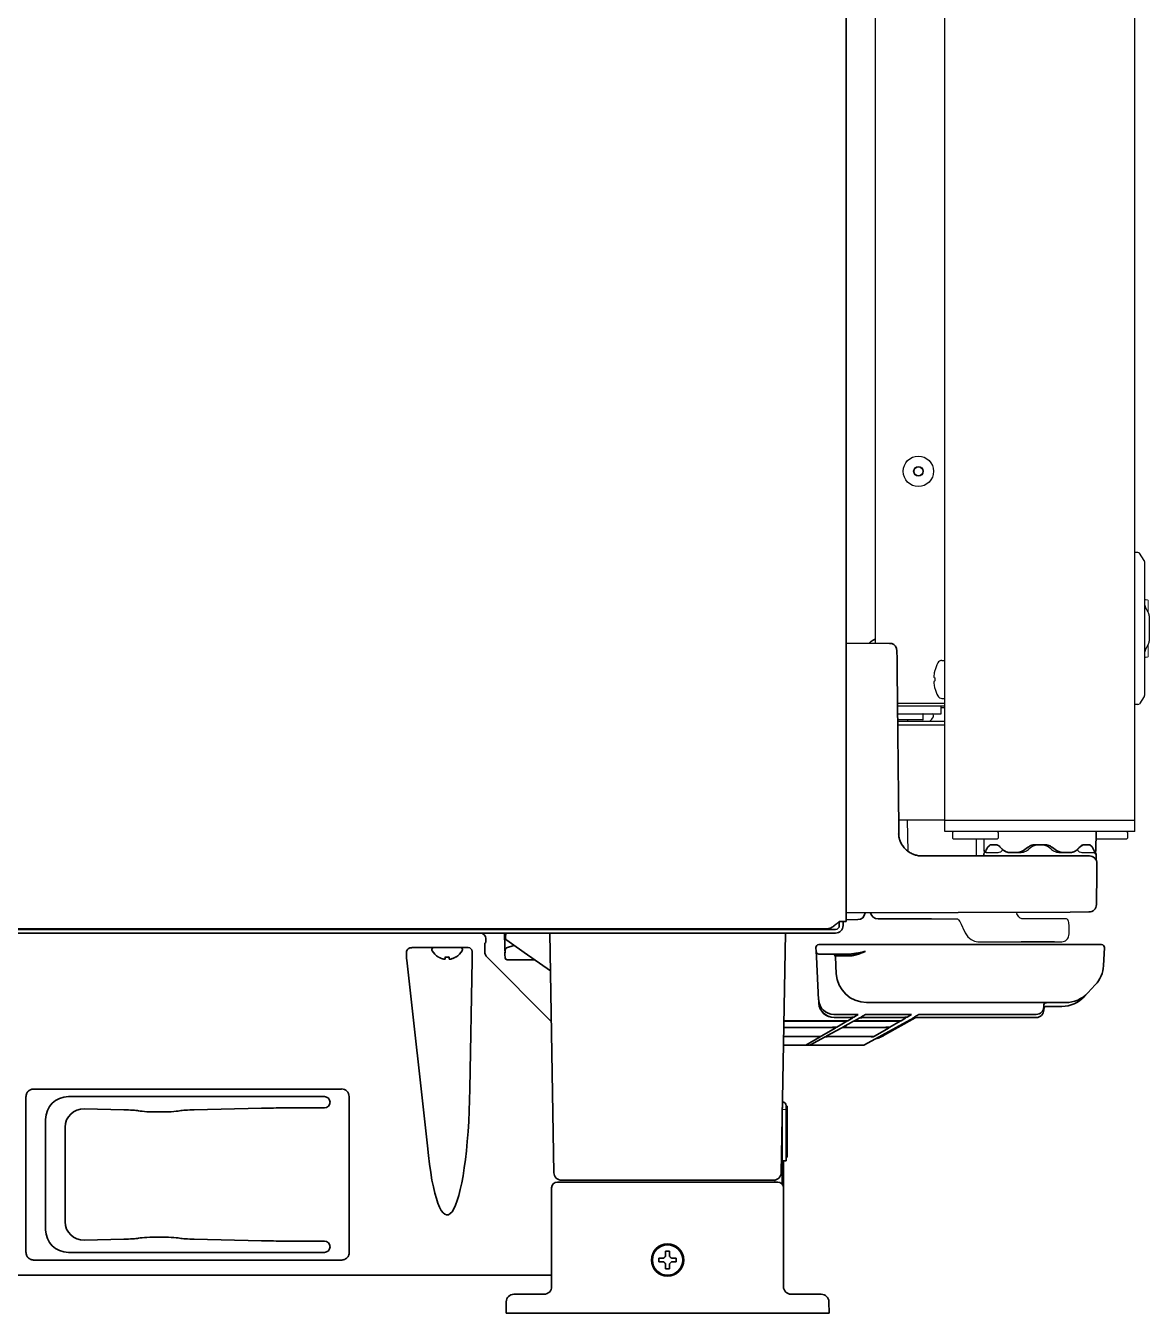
# Model space of a CAD drawing. Extents: x 5987 to 10491, y -672 to 3708.
# Drawn here: x 10140.4 to 10436, y 1270.8 to 1609.6 of the extents above; entities that cross this region are included whole.
import ezdxf

# ---------------------------------------------------------------- set-up
doc = ezdxf.new("R2010")
doc.units = 0
doc.header["$LTSCALE"] = 5
doc.layers.get('0').update_dxf_attribs({"linetype": 'CONTINUOUS', "lineweight": 0})
doc.layers.add('1', color=7, linetype='CONTINUOUS', true_color=0xffffff)
doc.layers.add('GEOM', color=7, linetype='CONTINUOUS')

msp = doc.modelspace()

# ---------------------------------------------------------------- linework, layer by layer
at = {"color": 7, "linetype": 'Continuous'}
for p, q in [((10435.27, 1458.48), (10435.52, 1458.48)), ((10435.77, 1458.23), (10435.77, 1455.26)), ((10435.77, 1446.71), (10435.77, 1443.73)), ((10435.27, 1443.48), (10435.52, 1443.48))]:
    msp.add_line(p, q, dxfattribs=at)
for centre, radius, start, end in [((10435.27, 1458.98), 0.5, 180, 270), ((10435.52, 1458.23), 0.25, 0, 90), ((10435.27, 1442.98), 0.5, 90, 180), ((10435.52, 1443.73), 0.25, 270, 0)]:
    msp.add_arc(centre, radius, start, end, dxfattribs=at)
at = {"layer": '1', "color": 7, "linetype": 'Continuous', "lineweight": 35}
for p, q in [((10356.27, 2350.99), (10356.27, 1373.93)), ((10367.63, 1447.03), (10356.27, 1447.13)), ((10368.27, 1447.02), (10367.63, 1447.03)), ((10370.08, 1397.07), (10370.14, 1397.08)), ((10421.94, 1392.57), (10422.02, 1397.58)), ((10394.38, 1394.08), (10395.68, 1394.08)), ((10396.74, 1393.56), (10397.78, 1392.59)), ((10405.96, 1394.08), (10408.58, 1394.08)), ((10416.77, 1392.59), (10416.99, 1392.79)), ((10418.86, 1394.08), (10420.17, 1394.08)), ((10420.38, 1394.03), (10420.98, 1393.56)), ((10376.2, 1391.13), (10415.31, 1391.13)), ((10399.09, 1392.08), (10401.35, 1392.08)), ((10413.2, 1392.08), (10415.45, 1392.08)), ((10415.31, 1391.13), (10420.26, 1391.13)), ((10422.02, 1391.63), (10421.91, 1391.63)), ((10422.02, 1390.22), (10422.02, 1391.63)), ((10422.26, 1389.13), (10422.27, 1386.88)), ((10422.27, 1386.88), (10422.12, 1378.37)), ((10415.18, 1376.38), (10356.27, 1376.13)), ((10420.13, 1376.4), (10415.18, 1376.38)), ((9537.53, 1371.93), (10351.01, 1371.93)), ((10337.77, 1371.93), (10337.77, 1371.83)), ((10354.47, 1373.93), (10354.47, 1372.83)), ((10354.47, 1373.93), (10356.27, 1373.93)), ((10355.47, 1373.93), (10355.47, 1372.83)), ((10359.31, 1374.38), (10356.27, 1374.33)), ((10364.65, 1374.58), (10378.71, 1374.58)), ((10353.47, 1370.83), (9533.87, 1370.83)), ((10353.47, 1371.83), (9807.78, 1371.83)), ((10266.32, 1370.83), (10266.44, 1367.23)), ((10266.66, 1369.59), (10266.72, 1370.83)), ((10266.97, 1368.94), (10268.18, 1368.09)), ((10279.37, 1307.79), (10278.27, 1370.83)), ((10339.17, 1307.79), (10340.27, 1370.83)), ((10402.34, 1368.58), (10411.13, 1368.58)), ((10240.59, 1364.5), (10240.59, 1366.03)), ((10242.02, 1367.01), (10256.82, 1367.01)), ((10247.27, 1366.41), (10247.27, 1366.61)), ((10254.87, 1367.01), (10247.67, 1367.01)), ((10255.27, 1366.61), (10255.27, 1366.41)), ((10257.83, 1366.01), (10257.83, 1364.5)), ((10261.19, 1365.93), (10261.19, 1366.17)), ((10261.23, 1368.17), (10261.46, 1368.4)), ((10266.58, 1366.54), (10266.47, 1365.33)), ((10266.47, 1366.53), (10266.5, 1365.61)), ((10266.56, 1364.28), (10266.47, 1365.33)), ((10266.92, 1366.97), (10268.85, 1367.62)), ((10268.18, 1368.09), (10271.58, 1365.71)), ((10278.45, 1360.9), (10271.58, 1365.71)), ((10348.31, 1367.04), (10348.37, 1366.04)), ((10348.44, 1364.56), (10348.37, 1366.04)), ((10349.06, 1367.83), (10354.31, 1367.83)), ((10349.12, 1365.33), (10357.09, 1365.33)), ((10354.31, 1367.83), (10416.24, 1367.83)), ((10416.24, 1367.83), (10423.48, 1367.83)), ((10424.23, 1367.04), (10423.98, 1362.27)), ((10246.08, 1314.84), (10240.63, 1363.75)), ((10248.97, 1364.56), (10248.97, 1364.53)), ((10253.57, 1364.53), (10253.57, 1364.56)), ((10257.82, 1363.75), (10257.25, 1329.83)), ((10278.68, 1347.62), (10261.78, 1364.52)), ((10267.06, 1363.83), (10274.27, 1363.83)), ((10349.03, 1353.3), (10348.44, 1364.56)), ((10353.67, 1360.15), (10353.44, 1364.62)), ((10353.68, 1360.15), (10353.67, 1360.15)), ((10419.84, 1355.1), (10418.89, 1354.08)), ((10421.83, 1357.22), (10419.84, 1355.1)), ((10349.03, 1353.3), (10349.04, 1353.24)), ((10349.08, 1352.46), (10349.04, 1353.24)), ((10349.08, 1352.46), (10349.08, 1352.4)), ((10361.66, 1352.58), (10414.01, 1352.58)), ((10408.27, 1351.81), (10408.27, 1351.51)), ((10413.05, 1351.56), (10408.84, 1351.56)), ((10413.05, 1351.56), (10413.05, 1351.56)), ((10353.03, 1349.45), (10353.03, 1349.45)), ((10353.03, 1349.45), (10357.68, 1349.45)), ((10356.53, 1348.67), (10353.07, 1348.67)), ((10353.08, 1348.61), (10353.08, 1348.61)), ((10353.08, 1348.61), (10356.24, 1348.61)), ((10356.24, 1348.61), (10356.24, 1348.61)), ((10357.99, 1348.55), (10356.68, 1347.79)), ((10357.68, 1349.45), (10357.68, 1349.45)), ((10359.43, 1349.39), (10358.27, 1348.72)), ((10358.45, 1347.79), (10359.83, 1348.56)), ((10360.13, 1348.72), (10361.36, 1349.4)), ((10374.09, 1348.58), (10361.07, 1341.42)), ((10361.58, 1348.61), (10361.58, 1348.61)), ((10361.58, 1348.61), (10370.26, 1348.61)), ((10370.55, 1348.67), (10361.88, 1348.67)), ((10363.12, 1349.45), (10363.12, 1349.45)), ((10363.12, 1349.45), (10371.7, 1349.45)), ((10374.45, 1348.59), (10366.11, 1343.87)), ((10370.26, 1348.61), (10370.26, 1348.61)), ((10372.01, 1348.55), (10370.7, 1347.79)), ((10371.7, 1349.45), (10371.7, 1349.45)), ((10373.45, 1349.39), (10372.29, 1348.72)), ((10375.39, 1349.4), (10374.15, 1348.72)), ((10375.6, 1348.61), (10375.6, 1348.61)), ((10375.6, 1348.61), (10406.27, 1348.61)), ((10377.14, 1349.45), (10377.14, 1349.45)), ((10406.27, 1349.45), (10377.14, 1349.45)), ((10406.27, 1349.45), (10406.27, 1349.45)), ((10406.27, 1348.61), (10406.27, 1348.61)), ((10408.27, 1351.45), (10408.27, 1351.51)), ((10408.27, 1350.67), (10408.27, 1350.91)), ((10408.27, 1350.61), (10408.27, 1350.67)), ((10352.04, 1346.04), (10339.84, 1346.04)), ((10351.78, 1346), (10339.84, 1346)), ((10352.65, 1347.74), (10339.87, 1347.74)), ((10339.87, 1347.7), (10354.69, 1347.7)), ((10349.68, 1343.7), (10353.53, 1345.95)), ((10351.01, 1343.7), (10355.1, 1345.95)), ((10351.78, 1346), (10351.78, 1346)), ((10353.51, 1345.96), (10353.53, 1345.95)), ((10356.44, 1347.65), (10353.78, 1346.1)), ((10354.69, 1347.7), (10354.69, 1347.7)), ((10355.37, 1346.1), (10358.19, 1347.65)), ((10356.85, 1346), (10356.85, 1346)), ((10356.85, 1346), (10365.8, 1346)), ((10366.06, 1346.04), (10357.12, 1346.04)), ((10359.94, 1347.7), (10359.94, 1347.7)), ((10359.94, 1347.7), (10368.71, 1347.7)), ((10368.96, 1347.74), (10360.19, 1347.74)), ((10367.55, 1345.95), (10363.7, 1343.7)), ((10365.8, 1346), (10365.8, 1346)), ((10367.55, 1345.95), (10367.36, 1345.97)), ((10370.46, 1347.65), (10367.8, 1346.1)), ((10368.71, 1347.7), (10368.71, 1347.7)), ((10370.46, 1347.65), (10370.28, 1347.67)), ((10339.8, 1343.65), (10347.93, 1343.65)), ((10339.8, 1343.6), (10347.66, 1343.6)), ((10349.42, 1343.54), (10345.62, 1341.33)), ((10346.69, 1341.33), (10350.73, 1343.55)), ((10347.66, 1343.6), (10347.66, 1343.6)), ((10352.48, 1343.6), (10352.48, 1343.6)), ((10352.48, 1343.6), (10361.68, 1343.6)), ((10361.95, 1343.65), (10352.76, 1343.65)), ((10361.68, 1343.6), (10361.68, 1343.6)), ((10339.76, 1341.33), (10343.81, 1341.33)), ((10343.81, 1341.33), (10345.55, 1341.33)), ((10345.55, 1341.33), (10345.62, 1341.33)), ((10346.69, 1341.33), (10345.62, 1341.33)), ((10346.69, 1341.33), (10348.39, 1341.33)), ((10348.39, 1341.33), (10357.83, 1341.33)), ((10357.83, 1341.33), (10359.57, 1341.33)), ((10359.57, 1341.33), (10359.64, 1341.33)), ((10360.71, 1341.33), (10359.64, 1341.33)), ((10140.45, 1327.85), (10140.38, 1307.33)), ((10223.49, 1329.82), (10142.46, 1329.82)), ((10225.49, 1286.81), (10225.49, 1327.84)), ((10151.61, 1327.83), (10218.97, 1327.83)), ((10155.83, 1324.6), (10166.22, 1324.35)), ((10184.73, 1324.35), (10202.39, 1324.77)), ((10207.57, 1324.83), (10218.98, 1324.83)), ((10339.47, 1324.99), (10339.47, 1304.73)), ((10340.47, 1325.41), (10340.47, 1324.41)), ((10340.77, 1325.3), (10340.47, 1325.3)), ((10340.77, 1324.55), (10340.77, 1325.3)), ((10340.77, 1324.55), (10340.77, 1314.16)), ((10145.62, 1321.83), (10145.62, 1292.82)), ((10340.47, 1324.41), (10340.47, 1310.91)), ((10150.73, 1294.92), (10150.73, 1319.73)), ((10340.47, 1310.91), (10339.47, 1310.91)), ((10339.77, 1310.91), (10339.77, 1308.83)), ((10340.47, 1311.91), (10340.77, 1311.91)), ((10340.77, 1314.16), (10340.77, 1311.91)), ((10339.47, 1308.83), (10339.77, 1308.83)), ((10339.47, 1308.8), (10339.77, 1308.8)), ((10339.77, 1308.83), (10339.77, 1308.8)), ((10339.77, 1307.33), (10339.77, 1308.8)), ((10140.45, 1286.81), (10140.38, 1307.32)), ((10280.27, 1305.33), (10282.77, 1305.33)), ((10283.37, 1305.83), (10281.37, 1305.83)), ((10282.77, 1305.33), (10335.77, 1305.33)), ((10335.17, 1305.83), (10283.37, 1305.83)), ((10337.17, 1305.83), (10335.17, 1305.83)), ((10335.77, 1305.33), (10338.27, 1305.33)), ((10339.47, 1307.33), (10339.77, 1307.33)), ((10339.77, 1306.33), (10339.47, 1306.33)), ((10339.77, 1304.83), (10339.47, 1304.83)), ((10339.77, 1306.33), (10339.77, 1307.33)), ((10339.77, 1304.83), (10339.77, 1306.33)), ((10339.77, 1304.83), (10339.77, 1303.83)), ((10278.77, 1277.83), (10278.77, 1303.83)), ((10339.77, 1303.83), (10339.77, 1277.83)), ((10155.83, 1290.06), (10166.22, 1290.3)), ((10184.73, 1290.3), (10202.39, 1289.89)), ((10218.98, 1289.83), (10207.57, 1289.83)), ((10223.49, 1284.83), (10142.46, 1284.83)), ((10151.61, 1286.83), (10218.97, 1286.83)), ((10306.97, 1284.83), (10306.97, 1285.33)), ((10306.97, 1284.33), (10306.97, 1284.83)), ((10311.57, 1285.33), (10311.57, 1284.83)), ((10311.57, 1284.83), (10311.57, 1284.33)), ((10278.77, 1280.83), (10016.19, 1280.83)), ((10266.77, 1270.83), (10266.83, 1273.86)), ((10267.86, 1275.58), (10267.85, 1275.57)), ((10268.83, 1275.83), (10270.83, 1275.83)), ((10270.83, 1275.83), (10277.14, 1275.83)), ((10341.32, 1275.88), (10341.14, 1275.93)), ((10341.4, 1275.83), (10347.72, 1275.83)), ((10347.72, 1275.83), (10349.72, 1275.83)), ((10350.7, 1275.57), (10350.68, 1275.58)), ((10351.72, 1273.86), (10351.77, 1270.83)), ((10270.77, 1270.83), (10266.77, 1270.83)), ((10347.77, 1270.83), (10270.77, 1270.83)), ((10351.77, 1270.83), (10347.77, 1270.83))]:
    msp.add_line(p, q, dxfattribs=at)
at = {"layer": '1', "color": 51, "linetype": 'Continuous', "lineweight": 13}
for p, q in [((10340.47, 1324.55), (10340.77, 1324.55)), ((10339.47, 1324.41), (10340.47, 1324.41)), ((10340.77, 1314.16), (10340.47, 1314.16)), ((10337.51, 1305.33), (10337.51, 1305.86))]:
    msp.add_line(p, q, dxfattribs=at)
at = {"layer": '1', "color": 7, "linetype": 'Continuous', "lineweight": 35}
for radius in [4.25, 4]:
    msp.add_circle((10309.27, 1284.83), radius, dxfattribs=at)
for centre, radius, start, end in [((10367.63, 1445.13), 2, 0, 71.3807), ((10393.11, 1392.58), 0.5, 181, 242.6743), ((10421.44, 1392.58), 0.5, 297.3257, 359), ((10392.02, 1391.63), 0.5, 270, 0), ((10393.02, 1391.63), 0.5, 107.707, 180), ((10420.26, 1389.13), 2, 0.25, 90), ((10421.52, 1391.63), 0.5, 0, 72.2929), ((10359.27, 1376.38), 2, 271, 353.3696), ((10364.65, 1376.58), 2, 192.1812, 270), ((10420.12, 1378.4), 2, 270.25, 359), ((10353.47, 1372.83), 1, 270, 0), ((10353.47, 1372.83), 2, 270, 0), ((10267.4, 1369.55), 0.75, 177, 235), ((10247.67, 1366.61), 0.4, 90, 180), ((10247.67, 1366.41), 0.4, 180, 210.3012), ((10251.47, 1368.63), 4.8, 210.3012, 238.6541), ((10251.07, 1368.63), 4.8, 301.3926, 329.6988), ((10254.87, 1366.61), 0.4, 0, 90), ((10254.87, 1366.41), 0.4, 329.6988, 0), ((10267.08, 1366.5), 0.5, 108.4349, 175), ((10349.06, 1367.08), 0.75, 90, 183), ((10349.12, 1366.08), 0.75, 183, 270), ((10352.69, 1364.58), 0.75, 3, 90), ((10423.48, 1367.08), 0.75, 357, 90), ((10251.27, 1368.31), 3.78, 262.3959, 269.9965), ((10251.27, 1368.31), 3.78, 270.0035, 277.6041), ((10267.06, 1364.33), 0.5, 185, 270), ((10415.99, 1362.69), 8, 316.849, 357), ((10408.84, 1351.06), 0.5, 90, 132.3816), ((10339.47, 1325.41), 1, 0, 88.5793), ((10281.37, 1307.83), 2, 181, 270), ((10337.17, 1307.83), 2, 270, 359), ((10140.88, 1307.33), 0.5, 179.8072, 180.1928), ((10280.27, 1303.83), 1.5, 90, 180), ((10338.27, 1303.83), 1.5, 0, 90), ((10276.77, 1277.83), 2, 270, 0), ((10341.77, 1277.83), 2, 180, 270), ((10268.83, 1273.83), 2, 90, 179), ((10349.72, 1273.83), 2, 1, 90)]:
    msp.add_arc(centre, radius, start, end, dxfattribs=at)
at = {"layer": '1', "color": 7, "linetype": 'Continuous', "lineweight": 35, "extrusion": (0, 0, -1)}
for centre, major_axis, ratio, start_param, end_param in [((10259.97, 1369.33), (-1.34, -0.67), 0.99981, 2.03449, 3.557759), ((10261.46, 1369.4), (0, 1), 0.017455, 1.641917, 3.124139), ((10242.04, 1366.01), (-1.44, 0.04), 0.692646, 6.257012, 7.819082), ((10256.82, 1366.01), (0.992, 0.198), 0.988241, 4.910077, 6.479353), ((10261.23, 1366.17), (0, 2), 0.017455, 4.712389, 6.265732), ((10263.19, 1365.93), (-1.85, -0.77), 0.999822, 5.890549, 6.675821), ((10242.9, 1364.5), (0, 4), 0.57735, 4.521954, 4.712389), ((10257.48, 1364.5), (0, 4), 0.087489, 1.570796, 1.761231), ((10361.66, 1360.57), (7.99, 0.42), 0.999529, 1.623132, 3.141593), ((10414.01, 1360.57), (-5.84, 5.47), 0.999117, 3.141593, 3.959702), ((10353.03, 1353.45), (-4, 0.11), 0.999858, 4.684159, 6.20262), ((10353.07, 1352.67), (-0.15, 4), 0.99927, 3.178309, 4.69677), ((10353.08, 1352.61), (-4, 0.11), 0.999858, 4.684159, 6.20262), ((10408.97, 1351.81), (-0.7, 0), 0.99953, 0, 1.570796), ((10413.05, 1359.56), (-5.84, 5.47), 0.999117, 3.141593, 3.959702), ((10356.24, 1348.55), (-1.75, 0), 0.030619, 1.570091, 2.571465), ((10356.52, 1348.72), (-1.75, 0), 0.030655, 3.194024, 4.709908), ((10357.68, 1349.4), (-1.75, 0), 0.030619, 1.570091, 2.571465), ((10356.24, 1348.55), (-1.75, 0), 0.030619, 2.571466, 3.193969), ((10357.68, 1349.4), (-1.75, 0), 0.030619, 2.571466, 3.193969), ((10361.58, 1348.55), (1.75, 0), 0.030622, 3.197185, 4.71307), ((10361.88, 1348.72), (1.75, 0), 0.030652, 1.573368, 3.197246), ((10363.11, 1349.4), (1.75, 0), 0.030622, 3.197185, 4.71307), ((10370.26, 1348.55), (-1.75, 0), 0.030619, 1.570091, 2.571465), ((10370.54, 1348.72), (-1.75, 0), 0.030655, 3.194024, 4.709908), ((10371.7, 1349.4), (-1.75, 0), 0.030619, 1.570091, 2.571465), ((10370.26, 1348.55), (-1.75, 0), 0.030619, 2.571466, 3.193969), ((10371.7, 1349.4), (-1.75, 0), 0.030619, 2.571466, 3.193969), ((10375.6, 1348.55), (1.75, 0), 0.030622, 3.197185, 4.71307), ((10377.13, 1349.4), (1.75, 0), 0.030622, 3.197185, 4.71307), ((10406.27, 1351.45), (-2, 0), 0.999783, 3.141593, 4.712389), ((10406.27, 1350.61), (-2, 0), 0.999783, 3.141593, 4.712389), ((10408.97, 1350.91), (-0.7, 0), 0.99953, 0, 0.830864), ((10351.78, 1345.95), (-1.75, 0), 0.030619, 1.570091, 2.972524), ((10352.03, 1346.1), (-1.75, 0), 0.030633, 3.193989, 4.71078), ((10354.69, 1347.65), (-1.75, 0), 0.030619, 1.570091, 2.571465), ((10356.85, 1345.95), (1.75, 0), 0.030622, 3.197185, 4.71307), ((10357.12, 1346.1), (1.75, 0), 0.030633, 1.572406, 3.197207), ((10354.69, 1347.65), (-1.75, 0), 0.030619, 2.571466, 3.193969), ((10359.94, 1347.65), (1.75, 0), 0.030622, 3.197185, 4.71307), ((10360.2, 1347.79), (1.75, 0), 0.030652, 1.573368, 3.197246), ((10365.8, 1345.95), (-1.75, 0), 0.030619, 1.570091, 2.571465), ((10366.05, 1346.1), (-1.75, 0), 0.030633, 3.193989, 4.71078), ((10365.8, 1345.95), (-1.75, 0), 0.030619, 2.571466, 3.193969), ((10368.71, 1347.65), (-1.75, 0), 0.030619, 1.570091, 2.571465), ((10368.95, 1347.79), (-1.75, 0), 0.030655, 3.194024, 4.709908), ((10368.71, 1347.65), (-1.75, 0), 0.030619, 2.571466, 3.193969), ((10347.67, 1343.55), (-1.75, 0), 0.030619, 1.570091, 2.571465), ((10347.93, 1343.7), (-1.75, 0), 0.030655, 3.194024, 4.709908), ((10347.67, 1343.55), (-1.75, 0), 0.030619, 2.571466, 3.193969), ((10352.48, 1343.55), (1.75, 0), 0.030622, 3.197185, 4.71307), ((10352.76, 1343.7), (1.75, 0), 0.030652, 1.573368, 3.197246), ((10360.71, 1342.08), (-0.187, 0.726), 0.998282, 2.89047, 3.393556), ((10361.69, 1343.55), (-1.75, 0), 0.030619, 1.570091, 2.571465), ((10361.95, 1343.7), (-1.75, 0), 0.030655, 3.194024, 4.709908), ((10361.69, 1343.55), (-1.75, 0), 0.030619, 2.571466, 3.193969), ((10223.49, 1327.84), (1.41, 1.41), 1, 5.497939, 7.068431), ((10251.27, 1333), (0, 36.31), 0.165232, 1.658063, 4.18879), ((10155.87, 1295.08), (4.62, 2.34), 0.961527, 2.030878, 3.594078), ((10164.66, 1290.81), (-6, 0), 0.087489, 3.590631, 4.45059), ((10175.47, 1290.35), (-6, 0), 0.087489, 0.449039, 2.692554), ((10186.28, 1290.81), (-6, 0), 0.087489, 4.974188, 5.834147), ((10207.57, 1291.58), (-20, 0), 0.087489, 4.712389, 4.974188), ((10142.45, 1286.81), (-1.87, 0.7), 0.99331, 5.60676, 5.921172), ((10223.49, 1286.81), (-1.42, 1.41), 1, 2.361761, 2.676173)]:
    msp.add_ellipse(centre, major_axis=major_axis, ratio=ratio, start_param=start_param, end_param=end_param, dxfattribs=at)
at = {"layer": '1', "color": 7, "linetype": 'Continuous', "lineweight": 35}
for centre, major_axis, ratio, start_param, end_param in [((10361.44, 1364.83), (-8.01, 0.03), 0.003256, 5.249585, 6.283367), ((10142.45, 1327.85), (-1.87, -0.7), 0.99331, 5.60676, 5.921172), ((10151.62, 1321.82), (4.25, -4.25), 0.997265, 2.357564, 3.925621), ((10155.87, 1319.58), (4.62, -2.34), 0.961527, 2.030878, 3.594078), ((10207.57, 1323.08), (-20, 0), 0.087489, 4.712389, 4.974188), ((10164.66, 1323.85), (-6, 0), 0.087489, 3.590631, 4.45059), ((10175.47, 1324.3), (-6, 0), 0.087489, 0.449039, 2.692554), ((10186.28, 1323.85), (-6, 0), 0.087489, 4.974188, 5.834147)]:
    msp.add_ellipse(centre, major_axis=major_axis, ratio=ratio, start_param=start_param, end_param=end_param, dxfattribs=at)
at = {"layer": '1', "color": 7, "linetype": 'Continuous', "lineweight": 35, "extrusion": (-5.91646e-31, -1.17146e-15, -1)}
msp.add_ellipse((10218.97, 1326.32), major_axis=(1.06, 1.06), ratio=0.997265, start_param=5.499157, end_param=7.068277, dxfattribs=at)
at = {"layer": '1', "color": 7, "linetype": 'Continuous', "lineweight": 35, "extrusion": (-9.86076e-31, -1.17146e-15, -1)}
msp.add_ellipse((10218.97, 1326.33), major_axis=(0.77, -1.29), ratio=0.99484, start_param=5.253313, end_param=6.820609, dxfattribs=at)
at = {"layer": '1', "color": 7, "linetype": 'Continuous', "lineweight": 35, "extrusion": (-3.9443e-31, -1.17146e-15, -1)}
msp.add_ellipse((10151.62, 1292.83), major_axis=(4.25, 4.25), ratio=0.997265, start_param=2.357564, end_param=3.925621, dxfattribs=at)
at = {"layer": '1', "color": 7, "linetype": 'Continuous', "lineweight": 35, "extrusion": (7.88861e-31, -1.17146e-15, -1)}
msp.add_ellipse((10218.97, 1288.33), major_axis=(1.06, -1.06), ratio=0.997265, start_param=5.498093, end_param=7.067214, dxfattribs=at)
at = {"layer": '1', "color": 7, "linetype": 'Continuous', "lineweight": 35, "extrusion": (4.93038e-31, -1.17146e-15, -1)}
msp.add_ellipse((10218.97, 1288.32), major_axis=(0.77, 1.29), ratio=0.99484, start_param=5.745762, end_param=7.313058, dxfattribs=at)
at = {"layer": '1', "color": 7, "linetype": 'Continuous', "lineweight": 35}
msp.add_rational_spline([(10362.35, 1447.14), (10362.68, 1447.45), (10363.05, 1447.73), (10363.44, 1447.97), (10363.87, 1448.17)], [0.529504466475, 0.519219398217, 0.511126526439, 0.505225851143, 0.501517372327], degree=4, dxfattribs=at)
for points, degree in [([(10370.14, 1397.08), (10369.89, 1421.12), (10369.63, 1445.16)], 2), ([(10393.42, 1393.37), (10393.19, 1392.95), (10393.01, 1392.52), (10392.87, 1392.1)], 3), ([(10402.91, 1392.59), (10403.37, 1392.91), (10403.84, 1393.24), (10404.31, 1393.56)], 3), ([(10406.18, 1394.08), (10406.1, 1394.08), (10406.03, 1394.08), (10405.96, 1394.08)], 3), ([(10410.24, 1393.56), (10410.71, 1393.24), (10411.18, 1392.91), (10411.63, 1392.59)], 3), ([(10416.99, 1392.79), (10417.27, 1393.05), (10417.54, 1393.31), (10417.8, 1393.56)], 3), ([(10421.72, 1391.97), (10421.57, 1392.43), (10421.38, 1392.9), (10421.13, 1393.37)], 3), ([(10261.47, 1369.4), (10261.47, 1369.39), (10261.47, 1369.36), (10261.47, 1369.34), (10261.47, 1369.33)], 3), ([(10250.27, 1364.01), (10250.22, 1364.03), (10250.11, 1364.06), (10249.95, 1364.11), (10249.79, 1364.16), (10249.63, 1364.23), (10249.48, 1364.29), (10249.33, 1364.37), (10249.16, 1364.45), (10249.04, 1364.52), (10248.97, 1364.56)], 3), ([(10250.77, 1364.01), (10250.75, 1364.01), (10250.7, 1364), (10250.63, 1364), (10250.56, 1364), (10250.49, 1364), (10250.42, 1364), (10250.34, 1364), (10250.3, 1364.01), (10250.27, 1364.01)], 3), ([(10251.77, 1364.01), (10251.77, 1364.03), (10251.77, 1364.06), (10251.77, 1364.11), (10251.77, 1364.16), (10251.77, 1364.23), (10251.77, 1364.29), (10251.77, 1364.37), (10251.77, 1364.45), (10251.77, 1364.52), (10251.77, 1364.56)], 3), ([(10252.27, 1364.01), (10252.25, 1364.01), (10252.2, 1364), (10252.12, 1364), (10252.05, 1364), (10251.98, 1364), (10251.91, 1364), (10251.84, 1364.01), (10251.8, 1364.01), (10251.77, 1364.01)], 3), ([(10308.27, 1284.33), (10308.22, 1284.33), (10308.11, 1284.33), (10307.95, 1284.33), (10307.79, 1284.33), (10307.63, 1284.33), (10307.48, 1284.33), (10307.33, 1284.33), (10307.16, 1284.33), (10307.04, 1284.33), (10306.97, 1284.33)], 3), ([(10308.27, 1285.33), (10308.3, 1285.35), (10308.34, 1285.4), (10308.42, 1285.47), (10308.49, 1285.54), (10308.56, 1285.61), (10308.63, 1285.68), (10308.7, 1285.75), (10308.75, 1285.8), (10308.77, 1285.83)], 3), ([(10308.77, 1283.83), (10308.75, 1283.85), (10308.7, 1283.9), (10308.62, 1283.98), (10308.55, 1284.05), (10308.48, 1284.12), (10308.41, 1284.19), (10308.34, 1284.26), (10308.3, 1284.3), (10308.27, 1284.33)], 3), ([(10308.77, 1285.83), (10308.77, 1285.88), (10308.77, 1285.99), (10308.77, 1286.15), (10308.77, 1286.31), (10308.77, 1286.46), (10308.77, 1286.62), (10308.77, 1286.77), (10308.77, 1286.94), (10308.77, 1287.06), (10308.77, 1287.13)], 3), ([(10308.77, 1287.13), (10308.94, 1287.13), (10309.27, 1287.13), (10309.61, 1287.13), (10309.77, 1287.13)], 3), ([(10309.77, 1285.83), (10309.8, 1285.8), (10309.85, 1285.75), (10309.92, 1285.68), (10310, 1285.6), (10310.07, 1285.53), (10310.13, 1285.46), (10310.2, 1285.4), (10310.25, 1285.35), (10310.27, 1285.33)], 3), ([(10310.27, 1284.33), (10310.25, 1284.3), (10310.2, 1284.25), (10310.13, 1284.18), (10310.06, 1284.11), (10309.99, 1284.04), (10309.92, 1283.97), (10309.84, 1283.9), (10309.8, 1283.85), (10309.77, 1283.83)], 3), ([(10309.77, 1283.83), (10309.77, 1283.77), (10309.77, 1283.66), (10309.77, 1283.5), (10309.77, 1283.34), (10309.77, 1283.19), (10309.77, 1283.04), (10309.77, 1282.88), (10309.77, 1282.71), (10309.77, 1282.59), (10309.77, 1282.53)], 3), ([(10310.27, 1285.33), (10310.33, 1285.33), (10310.44, 1285.33), (10310.6, 1285.33), (10310.76, 1285.33), (10310.91, 1285.33), (10311.06, 1285.33), (10311.22, 1285.33), (10311.39, 1285.33), (10311.51, 1285.33), (10311.57, 1285.33)], 3), ([(10309.77, 1282.53), (10309.61, 1282.53), (10309.27, 1282.53), (10308.94, 1282.53), (10308.77, 1282.53)], 3)]:
    msp.add_open_spline(points, degree=degree, dxfattribs=at)
for points, knots in [([(10370.08, 1397.07), (10370.08, 1396.87), (10370.1, 1396.68), (10370.14, 1396.28), (10370.18, 1396.09), (10370.23, 1395.85), (10370.24, 1395.8), (10370.27, 1395.71), (10370.31, 1395.56), (10370.35, 1395.42), (10370.44, 1395.14), (10370.51, 1394.96), (10370.67, 1394.61), (10370.76, 1394.43), (10370.91, 1394.17), (10370.96, 1394.09), (10371.04, 1393.97), (10371.07, 1393.92), (10371.12, 1393.84), (10371.15, 1393.8), (10371.29, 1393.6), (10371.41, 1393.44), (10371.66, 1393.15), (10371.8, 1393), (10372.08, 1392.73), (10372.22, 1392.6), (10372.42, 1392.45), (10372.46, 1392.41), (10372.53, 1392.35), (10372.65, 1392.27), (10372.77, 1392.18), (10373.02, 1392.02), (10373.36, 1391.82), (10373.71, 1391.66), (10373.98, 1391.54), (10374.08, 1391.51), (10374.22, 1391.46), (10374.26, 1391.44), (10374.36, 1391.41), (10374.41, 1391.4), (10374.64, 1391.33), (10375.02, 1391.23), (10375.41, 1391.17), (10375.8, 1391.14), (10376, 1391.13), (10376.2, 1391.13)], [0, 0, 0, 0, 0.0625, 0.0625, 0.125, 0.125, 0.140625, 0.140625, 0.15625, 0.1875, 0.1875, 0.25, 0.25, 0.3125, 0.3125, 0.34375, 0.34375, 0.359375, 0.359375, 0.375, 0.375, 0.4375, 0.4375, 0.5, 0.5, 0.5625, 0.5625, 0.578125, 0.578125, 0.59375, 0.625, 0.625, 0.6875, 0.75, 0.75, 0.78125, 0.78125, 0.796875, 0.796875, 0.8125, 0.8125, 0.875, 0.9375, 0.9375, 1, 1, 1, 1]), ([(10393.74, 1393.63), (10393.71, 1393.63), (10393.68, 1393.62), (10393.64, 1393.6), (10393.62, 1393.6), (10393.6, 1393.58), (10393.58, 1393.57), (10393.54, 1393.54), (10393.51, 1393.51), (10393.48, 1393.46), (10393.46, 1393.45), (10393.44, 1393.41), (10393.43, 1393.39), (10393.42, 1393.37)], [0, 0, 0, 0, 0.25, 0.25, 0.375, 0.375, 0.5, 0.5, 0.75, 0.75, 0.875, 0.875, 1, 1, 1, 1]), ([(10393.74, 1393.63), (10393.79, 1393.59), (10393.8, 1393.61), (10393.81, 1393.65), (10393.84, 1393.7), (10393.87, 1393.75), (10393.93, 1393.85), (10393.98, 1393.9), (10394.04, 1393.96), (10394.05, 1393.97), (10394.08, 1393.99), (10394.09, 1393.99), (10394.13, 1394.02), (10394.16, 1394.03), (10394.25, 1394.07), (10394.31, 1394.08), (10394.38, 1394.08)], [0, 0, 0, 0, 0.0625, 0.0625, 0.125, 0.25, 0.25, 0.5, 0.5, 0.5625, 0.5625, 0.625, 0.625, 0.75, 0.75, 1, 1, 1, 1]), ([(10395.68, 1394.08), (10395.73, 1394.08), (10395.77, 1394.07), (10395.86, 1394.06), (10395.9, 1394.05), (10396.03, 1394.02), (10396.12, 1393.99), (10396.23, 1393.94), (10396.25, 1393.92), (10396.3, 1393.9), (10396.37, 1393.86), (10396.44, 1393.82), (10396.57, 1393.72), (10396.66, 1393.65), (10396.74, 1393.56)], [0, 0, 0, 0, 0.125, 0.125, 0.25, 0.25, 0.5, 0.5, 0.5625, 0.5625, 0.625, 0.75, 0.75, 1, 1, 1, 1]), ([(10397.78, 1392.59), (10397.87, 1392.5), (10397.97, 1392.43), (10398.18, 1392.3), (10398.28, 1392.25), (10398.42, 1392.2), (10398.45, 1392.19), (10398.51, 1392.17), (10398.54, 1392.16), (10398.62, 1392.13), (10398.68, 1392.12), (10398.86, 1392.09), (10398.97, 1392.08), (10399.09, 1392.08)], [0, 0, 0, 0, 0.25, 0.25, 0.5, 0.5, 0.5625, 0.5625, 0.625, 0.625, 0.75, 0.75, 1, 1, 1, 1]), ([(10401.35, 1392.08), (10401.49, 1392.08), (10401.62, 1392.09), (10401.89, 1392.13), (10402.03, 1392.16), (10402.19, 1392.22), (10402.23, 1392.23), (10402.29, 1392.25), (10402.33, 1392.27), (10402.42, 1392.31), (10402.49, 1392.34), (10402.68, 1392.43), (10402.8, 1392.51), (10402.91, 1392.59)], [0, 0, 0, 0, 0.25, 0.25, 0.5, 0.5, 0.5625, 0.5625, 0.625, 0.625, 0.75, 0.75, 1, 1, 1, 1]), ([(10404.31, 1393.56), (10404.37, 1393.61), (10404.43, 1393.65), (10404.52, 1393.7), (10404.56, 1393.72), (10404.62, 1393.75), (10404.65, 1393.77), (10404.82, 1393.85), (10404.95, 1393.9), (10405.16, 1393.97), (10405.23, 1393.99), (10405.34, 1394.01), (10405.38, 1394.02), (10405.45, 1394.03), (10405.48, 1394.04), (10405.67, 1394.07), (10405.81, 1394.08), (10405.96, 1394.08)], [0, 0, 0, 0, 0.125, 0.125, 0.1875, 0.1875, 0.25, 0.25, 0.5, 0.5, 0.625, 0.625, 0.6875, 0.6875, 0.75, 0.75, 1, 1, 1, 1]), ([(10408.58, 1394.08), (10408.66, 1394.08), (10408.73, 1394.07), (10408.88, 1394.06), (10408.95, 1394.05), (10409.17, 1394.02), (10409.31, 1393.99), (10409.49, 1393.94), (10409.52, 1393.92), (10409.59, 1393.9), (10409.7, 1393.86), (10409.8, 1393.82), (10409.99, 1393.72), (10410.12, 1393.65), (10410.24, 1393.56)], [0, 0, 0, 0, 0.125, 0.125, 0.25, 0.25, 0.5, 0.5, 0.5625, 0.5625, 0.625, 0.75, 0.75, 1, 1, 1, 1]), ([(10411.63, 1392.59), (10411.75, 1392.5), (10411.87, 1392.43), (10412.12, 1392.3), (10412.25, 1392.25), (10412.42, 1392.2), (10412.45, 1392.19), (10412.52, 1392.17), (10412.55, 1392.16), (10412.65, 1392.13), (10412.72, 1392.12), (10412.92, 1392.09), (10413.06, 1392.08), (10413.2, 1392.08)], [0, 0, 0, 0, 0.25, 0.25, 0.5, 0.5, 0.5625, 0.5625, 0.625, 0.625, 0.75, 0.75, 1, 1, 1, 1]), ([(10415.45, 1392.08), (10415.46, 1392.08), (10415.46, 1392.08), (10415.47, 1392.08), (10415.48, 1392.08), (10415.5, 1392.08), (10415.56, 1392.08), (10415.66, 1392.09), (10415.81, 1392.11), (10415.92, 1392.13), (10416.04, 1392.17), (10416.09, 1392.19), (10416.26, 1392.25), (10416.37, 1392.3), (10416.5, 1392.38), (10416.52, 1392.4), (10416.57, 1392.43), (10416.65, 1392.49), (10416.72, 1392.55), (10416.77, 1392.59)], [0, 0, 0, 0, 0.007812, 0.007812, 0.015625, 0.03125, 0.0625, 0.125, 0.25, 0.375, 0.375, 0.5, 0.5, 0.75, 0.75, 0.8125, 0.8125, 0.875, 1, 1, 1, 1]), ([(10417.8, 1393.56), (10417.85, 1393.61), (10417.89, 1393.65), (10417.98, 1393.72), (10418.02, 1393.75), (10418.16, 1393.85), (10418.25, 1393.9), (10418.36, 1393.96), (10418.38, 1393.97), (10418.43, 1393.99), (10418.49, 1394.01), (10418.56, 1394.03), (10418.69, 1394.07), (10418.78, 1394.08), (10418.86, 1394.08)], [0, 0, 0, 0, 0.125, 0.125, 0.25, 0.25, 0.5, 0.5, 0.5625, 0.5625, 0.625, 0.75, 0.75, 1, 1, 1, 1]), ([(10420.17, 1394.08), (10420.2, 1394.08), (10420.23, 1394.07), (10420.3, 1394.06), (10420.33, 1394.05), (10420.36, 1394.04), (10420.37, 1394.04), (10420.38, 1394.03)], [0, 0, 0, 0, 0.428218, 0.428218, 0.856437, 0.856437, 1, 1, 1, 1]), ([(10421.13, 1393.37), (10421.11, 1393.41), (10421.08, 1393.45), (10421.04, 1393.5), (10421.03, 1393.51), (10421.01, 1393.54), (10420.99, 1393.55), (10420.98, 1393.56)], [0, 0, 0, 0, 0.25, 0.25, 0.375, 0.375, 0.4990413, 0.4990413, 0.4990413, 0.4990413]), ([(10421.91, 1391.63), (10421.9, 1391.63), (10421.88, 1391.63), (10421.86, 1391.66), (10421.85, 1391.66), (10421.84, 1391.68), (10421.84, 1391.69), (10421.83, 1391.7), (10421.82, 1391.71), (10421.8, 1391.74), (10421.79, 1391.78), (10421.75, 1391.86), (10421.74, 1391.91), (10421.72, 1391.97)], [0, 0, 0, 0, 0.25, 0.25, 0.375, 0.375, 0.4375, 0.4375, 0.5, 0.5, 0.75, 0.75, 1, 1, 1, 1]), ([(10422.06, 1390.01), (10422.06, 1390.01), (10422.06, 1390.01), (10422.05, 1390.04), (10422.04, 1390.08), (10422.02, 1390.14), (10422.02, 1390.19), (10422.02, 1390.22)], [0, 0, 0, 0, 0.341328, 0.51468, 0.646682, 0.789012, 1, 1, 1, 1]), ([(10338.3, 1371.88), (10338.28, 1371.88), (10338.27, 1371.88), (10338.1, 1371.84), (10337.94, 1371.83), (10337.77, 1371.83)], [0, 0, 0, 0, 0.067474, 0.067474, 1, 1, 1, 1]), ([(10351.01, 1371.93), (10351.15, 1371.93), (10351.3, 1371.94), (10351.51, 1371.98), (10351.58, 1371.99), (10351.69, 1372.02), (10351.73, 1372.03), (10351.8, 1372.05), (10351.84, 1372.07), (10352.02, 1372.13), (10352.16, 1372.19), (10352.45, 1372.34), (10352.6, 1372.42), (10352.89, 1372.61), (10353.03, 1372.71), (10353.32, 1372.92), (10353.46, 1373.04), (10353.68, 1373.22), (10353.75, 1373.28), (10353.84, 1373.36), (10353.86, 1373.38), (10353.9, 1373.41), (10353.95, 1373.46), (10354, 1373.5), (10354.19, 1373.67), (10354.33, 1373.8), (10354.47, 1373.93)], [0, 0, 0, 0, 0.125, 0.125, 0.1875, 0.1875, 0.21875, 0.21875, 0.25, 0.25, 0.375, 0.375, 0.5, 0.5, 0.625, 0.625, 0.75, 0.75, 0.8125, 0.8125, 0.828125, 0.828125, 0.84375, 0.875, 0.875, 1, 1, 1, 1]), ([(10266.44, 1367.23), (10266.44, 1367.17), (10266.45, 1367.11), (10266.45, 1367.02), (10266.45, 1366.99), (10266.45, 1366.93), (10266.45, 1366.9), (10266.45, 1366.84), (10266.46, 1366.82), (10266.46, 1366.76), (10266.46, 1366.73), (10266.46, 1366.67), (10266.46, 1366.65), (10266.46, 1366.59), (10266.46, 1366.56), (10266.47, 1366.53)], [0, 0, 0, 0, 0.25, 0.25, 0.375, 0.375, 0.5, 0.5, 0.625, 0.625, 0.75, 0.75, 0.875, 0.875, 1, 1, 1, 1]), ([(10357.59, 1365.34), (10357.57, 1365.34), (10357.44, 1365.33), (10357.27, 1365.33), (10357.12, 1365.33), (10357.09, 1365.33)], [0, 0, 0, 0, 0.092057, 0.806972, 1, 1, 1, 1]), ([(10361.36, 1366.04), (10361.34, 1366.03), (10361.31, 1366.02), (10361.27, 1366), (10361.22, 1365.98), (10361.18, 1365.96), (10361.14, 1365.95), (10361.1, 1365.93), (10361.06, 1365.92), (10361.02, 1365.9), (10360.99, 1365.89), (10360.95, 1365.87), (10360.92, 1365.86), (10360.89, 1365.85), (10360.86, 1365.83), (10360.83, 1365.82), (10360.8, 1365.81), (10360.78, 1365.8), (10360.75, 1365.79), (10360.68, 1365.76), (10360.56, 1365.71), (10360.4, 1365.65), (10360.25, 1365.59), (10360.06, 1365.52), (10359.81, 1365.43), (10359.52, 1365.32), (10359.25, 1365.23), (10358.99, 1365.15), (10358.75, 1365.08), (10358.51, 1365.02), (10358.28, 1364.97), (10358.12, 1364.94), (10358.01, 1364.92), (10357.95, 1364.91), (10357.89, 1364.9), (10357.83, 1364.89), (10357.77, 1364.89), (10357.71, 1364.88), (10357.66, 1364.88), (10357.6, 1364.87), (10357.55, 1364.87), (10357.5, 1364.87), (10357.44, 1364.86), (10357.39, 1364.86), (10357.36, 1364.86), (10357.34, 1364.86)], [0, 0, 0, 0, 0.011271, 0.022225, 0.032862, 0.043181, 0.053184, 0.062868, 0.072236, 0.081287, 0.09002, 0.098436, 0.106535, 0.114316, 0.121781, 0.128928, 0.135757, 0.14227, 0.148465, 0.154344, 0.195284, 0.234004, 0.270504, 0.304785, 0.380497, 0.451757, 0.518584, 0.581002, 0.643022, 0.702356, 0.759046, 0.813141, 0.828535, 0.843753, 0.858796, 0.873666, 0.888364, 0.902893, 0.917253, 0.931448, 0.945478, 0.959346, 0.973055, 0.986605, 1, 1, 1, 1]), ([(10361.36, 1366.04), (10361.14, 1365.99), (10360.71, 1365.89), (10360.09, 1365.75), (10359.49, 1365.62), (10358.93, 1365.52), (10358.42, 1365.43), (10357.98, 1365.38), (10357.71, 1365.35), (10357.59, 1365.34)], [0, 0, 0, 0, 0.169989, 0.335943, 0.494273, 0.642231, 0.778573, 0.901906, 1, 1, 1, 1]), ([(10250.77, 1364.56), (10250.77, 1364.44), (10250.77, 1364.33), (10250.77, 1364.19), (10250.77, 1364.15), (10250.77, 1364.08), (10250.77, 1364.04), (10250.77, 1364.01)], [0, 0, 0, 0, 0.5, 0.5, 0.75, 0.75, 1, 1, 1, 1]), ([(10253.57, 1364.56), (10253.37, 1364.44), (10253.16, 1364.33), (10252.84, 1364.19), (10252.73, 1364.15), (10252.5, 1364.08), (10252.39, 1364.04), (10252.27, 1364.01)], [0, 0, 0, 0, 0.5, 0.5, 0.75, 0.75, 1, 1, 1, 1]), ([(10355.36, 1347.74), (10354.91, 1347.74), (10354.46, 1347.74), (10353.78, 1347.74), (10353.56, 1347.74), (10353.1, 1347.74), (10352.88, 1347.74), (10352.65, 1347.74)], [0, 0, 0, 0, 0.5, 0.5, 0.75, 0.75, 1, 1, 1, 1]), ([(10356.68, 1347.79), (10356.68, 1347.79), (10356.67, 1347.78), (10356.66, 1347.78), (10356.65, 1347.78), (10356.63, 1347.78), (10356.6, 1347.77), (10356.55, 1347.77), (10356.53, 1347.77), (10356.5, 1347.77), (10356.49, 1347.77), (10356.47, 1347.77), (10356.46, 1347.76), (10356.4, 1347.76), (10356.35, 1347.76), (10356.28, 1347.76), (10356.26, 1347.76), (10356.23, 1347.76), (10356.18, 1347.75), (10356.1, 1347.75), (10356.02, 1347.75), (10355.97, 1347.75), (10355.95, 1347.75), (10355.91, 1347.75), (10355.89, 1347.75), (10355.79, 1347.75), (10355.71, 1347.75), (10355.58, 1347.74), (10355.54, 1347.74), (10355.47, 1347.74), (10355.45, 1347.74), (10355.41, 1347.74), (10355.38, 1347.74), (10355.36, 1347.74)], [0, 0, 0, 0, 0.0625, 0.0625, 0.125, 0.125, 0.25, 0.25, 0.3125, 0.3125, 0.34375, 0.34375, 0.375, 0.375, 0.5, 0.5, 0.53125, 0.53125, 0.5625, 0.625, 0.6875, 0.6875, 0.71875, 0.71875, 0.75, 0.75, 0.875, 0.875, 0.9375, 0.9375, 0.96875, 0.96875, 1, 1, 1, 1]), ([(10364.09, 1343.06), (10364.13, 1343.07), (10364.16, 1343.08), (10364.54, 1343.18), (10364.86, 1343.29), (10365.5, 1343.55), (10365.81, 1343.7), (10366.11, 1343.87)], [0, 0, 0, 0, 0.054429, 0.054429, 0.527215, 0.527215, 1, 1, 1, 1]), ([(10364.09, 1343.06), (10364.09, 1343.06), (10364.11, 1343.07), (10364.15, 1343.08), (10364.2, 1343.09), (10364.25, 1343.1), (10364.29, 1343.11), (10364.33, 1343.13), (10364.38, 1343.14), (10364.42, 1343.15), (10364.47, 1343.17), (10364.52, 1343.18), (10364.57, 1343.2), (10364.62, 1343.21), (10364.67, 1343.23), (10364.72, 1343.25), (10364.77, 1343.26), (10364.83, 1343.28), (10364.88, 1343.3), (10364.94, 1343.32), (10364.99, 1343.34), (10365.05, 1343.37), (10365.11, 1343.39), (10365.17, 1343.41), (10365.23, 1343.44), (10365.3, 1343.47), (10365.36, 1343.49), (10365.42, 1343.52), (10365.49, 1343.55), (10365.55, 1343.58), (10365.62, 1343.61), (10365.69, 1343.64), (10365.76, 1343.68), (10365.83, 1343.71), (10365.9, 1343.75), (10365.97, 1343.79), (10366.04, 1343.83), (10366.09, 1343.85), (10366.11, 1343.87)], [0, 0, 0, 0, 0.001156, 0.027139, 0.053246, 0.072708, 0.092746, 0.113362, 0.134553, 0.156322, 0.178667, 0.201589, 0.225088, 0.249163, 0.273816, 0.299044, 0.32485, 0.351232, 0.378191, 0.405727, 0.43384, 0.462529, 0.491795, 0.521638, 0.552058, 0.583054, 0.614628, 0.646778, 0.679505, 0.712808, 0.746688, 0.781146, 0.816179, 0.85179, 0.887977, 0.924742, 0.962082, 1, 1, 1, 1]), ([(10142.46, 1329.82), (10142.43, 1329.82), (10142.4, 1329.82), (10142.35, 1329.82), (10142.32, 1329.82), (10142.25, 1329.81), (10142.19, 1329.8), (10142.04, 1329.78), (10141.94, 1329.76), (10141.82, 1329.72), (10141.79, 1329.71), (10141.74, 1329.69), (10141.72, 1329.68), (10141.64, 1329.65), (10141.6, 1329.63), (10141.46, 1329.56), (10141.37, 1329.51), (10141.24, 1329.42), (10141.2, 1329.39), (10141.14, 1329.33), (10141.12, 1329.32), (10141.08, 1329.28), (10141.06, 1329.26), (10141.01, 1329.21), (10140.95, 1329.15), (10140.9, 1329.09), (10140.87, 1329.05), (10140.85, 1329.03), (10140.78, 1328.93), (10140.72, 1328.84), (10140.63, 1328.66), (10140.59, 1328.56), (10140.55, 1328.46)], [0, 0, 0, 0, 0.03125, 0.03125, 0.0625, 0.0625, 0.125, 0.125, 0.25, 0.25, 0.28125, 0.28125, 0.3125, 0.3125, 0.375, 0.375, 0.5, 0.5, 0.5625, 0.5625, 0.59375, 0.59375, 0.625, 0.625, 0.6875, 0.71875, 0.71875, 0.75, 0.75, 0.875, 0.875, 1, 1, 1, 1]), ([(10142.46, 1284.83), (10142.43, 1284.83), (10142.4, 1284.83), (10142.35, 1284.84), (10142.32, 1284.84), (10142.25, 1284.84), (10142.19, 1284.85), (10142.04, 1284.87), (10141.94, 1284.9), (10141.82, 1284.94), (10141.79, 1284.94), (10141.74, 1284.96), (10141.72, 1284.97), (10141.64, 1285), (10141.6, 1285.02), (10141.46, 1285.09), (10141.37, 1285.14), (10141.24, 1285.24), (10141.2, 1285.27), (10141.14, 1285.32), (10141.12, 1285.33), (10141.08, 1285.37), (10141.06, 1285.39), (10141.01, 1285.44), (10140.95, 1285.5), (10140.9, 1285.56), (10140.87, 1285.6), (10140.85, 1285.62), (10140.78, 1285.73), (10140.72, 1285.81), (10140.63, 1286), (10140.59, 1286.09), (10140.55, 1286.19)], [0, 0, 0, 0, 0.03125, 0.03125, 0.0625, 0.0625, 0.125, 0.125, 0.25, 0.25, 0.28125, 0.28125, 0.3125, 0.3125, 0.375, 0.375, 0.5, 0.5, 0.5625, 0.5625, 0.59375, 0.59375, 0.625, 0.625, 0.6875, 0.71875, 0.71875, 0.75, 0.75, 0.875, 0.875, 1, 1, 1, 1]), ([(10225.39, 1286.19), (10225.38, 1286.14), (10225.36, 1286.09), (10225.32, 1286), (10225.3, 1285.95), (10225.22, 1285.81), (10225.17, 1285.72), (10225.09, 1285.62), (10225.08, 1285.6), (10225.04, 1285.56), (10225.03, 1285.54), (10224.98, 1285.48), (10224.9, 1285.4), (10224.83, 1285.33), (10224.77, 1285.28), (10224.75, 1285.27), (10224.7, 1285.24), (10224.68, 1285.22), (10224.58, 1285.14), (10224.49, 1285.09), (10224.35, 1285.02), (10224.3, 1285), (10224.23, 1284.97), (10224.2, 1284.96), (10224.16, 1284.94), (10224.13, 1284.94), (10224.01, 1284.9), (10223.9, 1284.87), (10223.75, 1284.85), (10223.7, 1284.84), (10223.6, 1284.83), (10223.54, 1284.83), (10223.49, 1284.83)], [0, 0, 0, 0, 0.0625, 0.0625, 0.125, 0.125, 0.25, 0.25, 0.28125, 0.28125, 0.3125, 0.3125, 0.375, 0.4375, 0.4375, 0.46875, 0.46875, 0.5, 0.5, 0.625, 0.625, 0.6875, 0.6875, 0.71875, 0.71875, 0.75, 0.75, 0.875, 0.875, 0.9375, 0.9375, 1, 1, 1, 1]), ([(10306.97, 1285.33), (10307.18, 1285.33), (10307.39, 1285.33), (10307.71, 1285.33), (10307.82, 1285.33), (10308.04, 1285.33), (10308.16, 1285.33), (10308.27, 1285.33)], [0, 0, 0, 0, 0.5, 0.5, 0.75, 0.75, 1, 1, 1, 1]), ([(10308.77, 1282.53), (10308.77, 1282.73), (10308.77, 1282.94), (10308.77, 1283.26), (10308.77, 1283.37), (10308.77, 1283.6), (10308.77, 1283.71), (10308.77, 1283.83)], [0, 0, 0, 0, 0.5, 0.5, 0.75, 0.75, 1, 1, 1, 1]), ([(10309.77, 1287.13), (10309.77, 1286.92), (10309.77, 1286.71), (10309.77, 1286.39), (10309.77, 1286.28), (10309.77, 1286.05), (10309.77, 1285.94), (10309.77, 1285.83)], [0, 0, 0, 0, 0.5, 0.5, 0.75, 0.75, 1, 1, 1, 1]), ([(10311.57, 1284.33), (10311.37, 1284.33), (10311.16, 1284.33), (10310.84, 1284.33), (10310.73, 1284.33), (10310.5, 1284.33), (10310.39, 1284.33), (10310.27, 1284.33)], [0, 0, 0, 0, 0.5, 0.5, 0.75, 0.75, 1, 1, 1, 1])]:
    msp.add_open_spline(points, degree=3, knots=knots, dxfattribs=at)
at = {"layer": 'GEOM', "color": 7, "linetype": 'Continuous'}
for p, q in [((10382.27, 1400.58), (10382.27, 2405.08)), ((10432.27, 1400.58), (10432.27, 2405.08)), ((10363.87, 2373.08), (10363.87, 1447.06)), ((10432.27, 1430.98), (10432.27, 1470.98)), ((10433.01, 1470.98), (10432.27, 1470.98)), ((10434.69, 1468.91), (10433.42, 1470.77)), ((10434.77, 1468.63), (10434.77, 1433.34)), ((10435.75, 1455.3), (10435.04, 1456.54)), ((10436.02, 1454.3), (10436.02, 1447.67)), ((10435.04, 1445.43), (10435.75, 1446.67)), ((10379.57, 1439.88), (10379.58, 1439.88)), ((10381.48, 1442.58), (10382.27, 1442.58)), ((10379.33, 1437), (10379.31, 1436.98)), ((10379.58, 1435.28), (10379.57, 1435.28)), ((10434.69, 1433.06), (10433.42, 1431.2)), ((10369.78, 1431.33), (10382.27, 1431.33)), ((10382.27, 1430.53), (10369.79, 1430.53)), ((10381.27, 1428.53), (10381.27, 1430.53)), ((10382.27, 1430.08), (10381.27, 1430.08)), ((10381.48, 1432.58), (10382.27, 1432.58)), ((10433.01, 1430.98), (10432.27, 1430.98)), ((10369.81, 1428.53), (10381.27, 1428.53)), ((10376.42, 1426.93), (10369.83, 1426.93)), ((10369.83, 1426.58), (10382.27, 1426.58)), ((10372.52, 1426.58), (10372.52, 1426.93)), ((10376.52, 1427.03), (10376.52, 1428.43)), ((10379.27, 1427.93), (10379.27, 1428.13)), ((10382.27, 1425.58), (10369.84, 1425.58)), ((10382.27, 1400.58), (10370.1, 1400.58)), ((10372.6, 1392.3), (10372.42, 1400.56)), ((10382.27, 1400.58), (10432.27, 1400.58)), ((10382.27, 1397.58), (10382.27, 1400.58)), ((10432.27, 1397.58), (10432.27, 1400.58)), ((10432.27, 1397.58), (10382.27, 1397.58)), ((10384.4, 1397.45), (10384.27, 1397.33)), ((10384.27, 1397.33), (10384.27, 1395.83)), ((10384.52, 1395.58), (10384.27, 1395.83)), ((10396.02, 1395.58), (10384.52, 1395.58)), ((10390.53, 1391.13), (10390.58, 1395.58)), ((10392.61, 1392.57), (10392.56, 1395.58)), ((10396.02, 1397.58), (10396.27, 1397.33)), ((10396.02, 1395.58), (10396.27, 1395.83)), ((10396.27, 1397.33), (10396.27, 1395.83)), ((10421.94, 1392.57), (10422.02, 1397.58)), ((10430.02, 1395.58), (10421.99, 1395.58)), ((10430.02, 1397.58), (10430.27, 1397.33)), ((10430.02, 1395.58), (10430.27, 1395.83)), ((10430.27, 1397.33), (10430.27, 1395.83)), ((10394.38, 1394.08), (10395.69, 1394.08)), ((10402.88, 1392.14), (10403.69, 1392.45)), ((10403.69, 1392.45), (10404.21, 1392.85)), ((10404.21, 1392.85), (10404.37, 1392.99)), ((10404.37, 1392.99), (10404.78, 1393.36)), ((10404.78, 1393.36), (10405.3, 1393.74)), ((10404.78, 1393.36), (10405.29, 1393.73)), ((10405.29, 1393.73), (10406.06, 1394.01)), ((10405.3, 1393.74), (10406.08, 1394.02)), ((10406.08, 1394.02), (10406.67, 1394.08)), ((10406.67, 1394.08), (10407.87, 1394.08)), ((10407.87, 1394.08), (10408.47, 1394.02)), ((10409.77, 1393.36), (10410.18, 1392.99)), ((10410.1, 1393.06), (10410.18, 1392.99)), ((10410.18, 1392.99), (10410.33, 1392.85)), ((10410.33, 1392.85), (10410.84, 1392.47)), ((10410.84, 1392.47), (10411.65, 1392.14)), ((10418.86, 1394.08), (10420.17, 1394.08)), ((10393.11, 1392.08), (10396.26, 1392.08)), ((10396.28, 1392.08), (10396.26, 1392.08)), ((10399.09, 1392.08), (10402.29, 1392.08)), ((10411.65, 1392.14), (10412.26, 1392.08)), ((10412.26, 1392.08), (10415.45, 1392.08)), ((10418.04, 1392.1), (10418.27, 1392.08)), ((10418.27, 1392.08), (10418.29, 1392.08)), ((10418.29, 1392.08), (10421.44, 1392.08)), ((10374.96, 1374.58), (10385.59, 1374.58)), ((10386.91, 1372.36), (10386.97, 1372.22)), ((10390.9, 1368.58), (10413.05, 1368.58))]:
    msp.add_line(p, q, dxfattribs=at)
for points in [[(10395.69, 1394.08), (10395.95, 1394.03), (10396.31, 1393.85), (10396.58, 1393.62)], [(10396.28, 1392.08), (10396.51, 1392.1), (10396.93, 1392.23), (10397.27, 1392.47), (10397.52, 1392.76)], [(10396.58, 1393.62), (10396.88, 1393.33), (10397.33, 1392.92), (10397.66, 1392.63)], [(10397.66, 1392.63), (10397.99, 1392.38), (10398.54, 1392.15), (10399.09, 1392.08)], [(10402.29, 1392.08), (10402.89, 1392.14), (10403.71, 1392.47), (10404.21, 1392.85)], [(10408.48, 1394.01), (10409.26, 1393.73), (10409.77, 1393.36)], [(10410.33, 1392.85), (10410.86, 1392.45), (10411.68, 1392.14), (10412.26, 1392.08)], [(10415.45, 1392.08), (10416, 1392.15), (10416.54, 1392.37), (10416.89, 1392.63)], [(10416.89, 1392.63), (10417.21, 1392.91), (10417.65, 1393.32), (10417.96, 1393.62)], [(10417.03, 1392.76), (10417.28, 1392.47), (10417.62, 1392.23), (10418.04, 1392.1)], [(10417.03, 1392.75), (10417.28, 1392.47), (10417.62, 1392.23), (10418.04, 1392.1)], [(10417.96, 1393.62), (10418.23, 1393.84), (10418.59, 1394.03), (10418.86, 1394.08)], [(10385.59, 1374.58), (10385.63, 1374.55), (10385.85, 1374.34), (10386.18, 1373.9), (10386.56, 1373.2), (10386.91, 1372.36)], [(10386.97, 1372.22), (10387.57, 1370.91), (10388.31, 1369.85), (10389.13, 1369.13), (10390.01, 1368.71), (10390.9, 1368.58)]]:
    msp.add_lwpolyline(points, dxfattribs=at)
for radius in [4, 1.25, 1.15]:
    msp.add_circle((10375.27, 1492.33), radius, dxfattribs=at)
for centre, radius, start, end in [((10433.01, 1470.48), 0.5, 34.2869, 90), ((10434.27, 1468.63), 0.5, 0, 34.2869), ((10436.77, 1457.54), 2, 180, 210), ((10434.02, 1454.3), 2, 0, 30), ((10434.02, 1447.67), 2, 330, 0), ((10436.77, 1444.43), 2, 150, 180), ((10388.25, 1437.65), 8.95, 167.3743, 175.8008), ((10388.24, 1437.65), 8.95, 165.6057, 167.3692), ((10388.36, 1437.58), 9.08, 151.3979, 165.3324), ((10381.48, 1441.33), 1.25, 90, 151.3979), ((10388.23, 1437.65), 8.94, 175.8071, 176.6497), ((10388.23, 1437.5), 8.94, 183.3503, 184.1929), ((10388.25, 1437.5), 8.95, 184.1992, 192.6256), ((10388.36, 1437.58), 8.79, 177.391, 182.609), ((10388.24, 1437.5), 8.95, 192.6308, 194.3943), ((10388.36, 1437.58), 9.08, 194.6676, 208.6021), ((10381.48, 1433.83), 1.25, 208.6021, 270), ((10434.27, 1433.34), 0.5, 325.7131, 0), ((10433.01, 1431.48), 0.5, 270, 325.7131), ((10376.42, 1428.43), 0.1, 0, 90), ((10376.42, 1427.03), 0.1, 270, 0), ((10375.07, 1430.15), 4.8, 311.6677, 329.6988), ((10378.87, 1428.13), 0.4, 0, 90), ((10378.87, 1427.93), 0.4, 329.6988, 0), ((10393.11, 1392.58), 0.5, 181, 270), ((10421.44, 1392.58), 0.5, 270, 359), ((10412.88, 1370.56), 2.03, 350.7803, 359.514)]:
    msp.add_arc(centre, radius, start, end, dxfattribs=at)
for centre, major_axis, ratio, start_param, end_param in [((10392.46, 1373.58), (205.36, 0.02), 0.004869, 1.464417, 1.52079), ((10414.7, 1379.76), (0.93, 57.29), 0.006254, -1.722592, -1.69634)]:
    msp.add_ellipse(centre, major_axis=major_axis, ratio=ratio, start_param=start_param, end_param=end_param, dxfattribs=at)
for points in [[(10379.31, 1438.18), (10379.32, 1438.17), (10379.32, 1438.16), (10379.33, 1438.15)], [(10379.33, 1438.15), (10379.39, 1438.07), (10379.49, 1438.02), (10379.58, 1437.98)], [(10400.96, 1376.32), (10401.02, 1376.19), (10401.08, 1376.06), (10401.15, 1375.93)], [(10414.91, 1370.54), (10414.91, 1370.72), (10414.91, 1370.9), (10414.92, 1371.09)]]:
    msp.add_open_spline(points, degree=3, dxfattribs=at)
for points, knots in [([(10379.58, 1437.18), (10379.55, 1437.16), (10379.46, 1437.12), (10379.37, 1437.06), (10379.33, 1437)], [0, 0, 0, 0, 0.314454, 1, 1, 1, 1]), ([(10402.72, 1374.58), (10402.58, 1374.58), (10402.27, 1374.64), (10401.85, 1374.93), (10401.47, 1375.37), (10401.25, 1375.73), (10401.15, 1375.93)], [0, 0, 0, 0, 0.197468, 0.420051, 0.685033, 1, 1, 1, 1]), ([(10414.94, 1372.58), (10414.95, 1372.83), (10414.92, 1373.31), (10414.81, 1373.87), (10414.67, 1374.22), (10414.53, 1374.45), (10414.37, 1374.57), (10414.26, 1374.57)], [0, 0, 0, 0, 0.343101, 0.640787, 0.761624, 0.860533, 1, 1, 1, 1]), ([(10413.05, 1368.58), (10413.48, 1368.58), (10414.38, 1368.93), (10414.81, 1369.79), (10414.89, 1370.23)], [0, 0, 0, 0, 0.489019, 1, 1, 1, 1])]:
    msp.add_open_spline(points, degree=3, knots=knots, dxfattribs=at)

doc.saveas('drawing.dxf')
